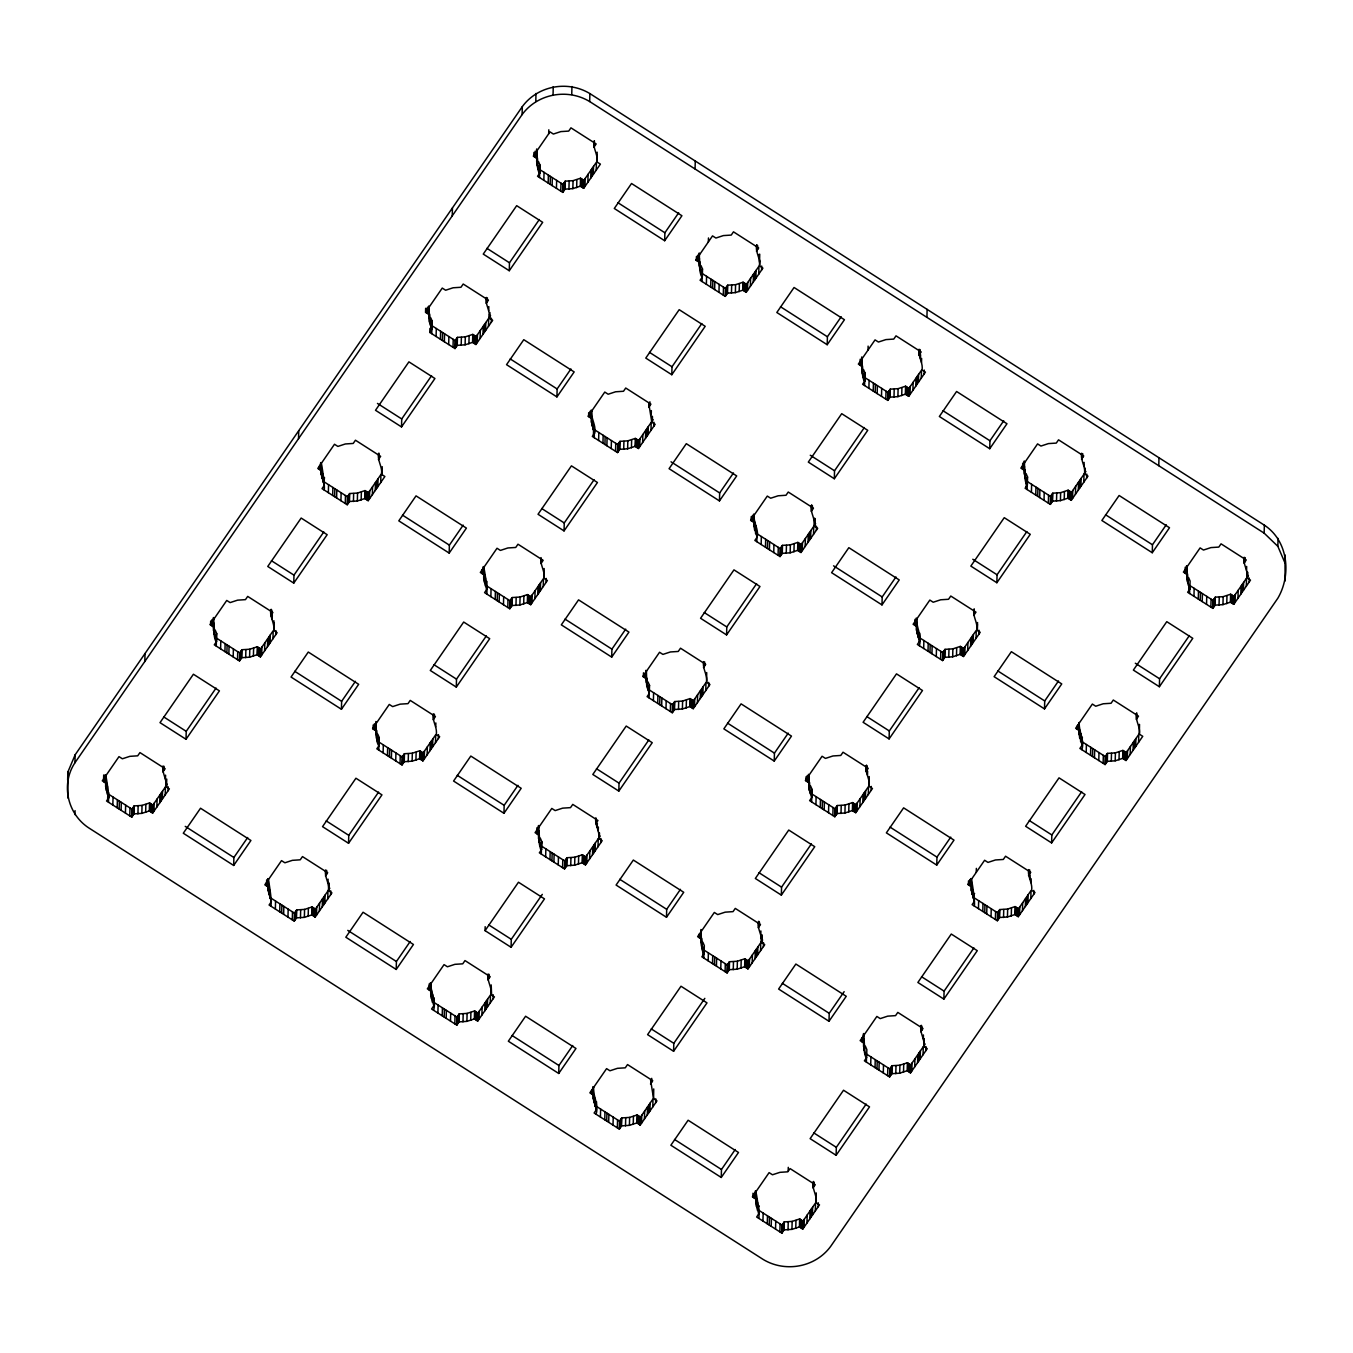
<?xml version="1.0" encoding="UTF-8"?>
<svg xmlns="http://www.w3.org/2000/svg" width="1353" height="1353" viewBox="0 0 1353 1353"><rect width="100%" height="100%" fill="white"/><g stroke="black" fill="none" stroke-linecap="round" stroke-linejoin="round"><path stroke-width="1.5" d="M67.65 780.004L67.853 772.039L75.142 754.805L522.309 106.633C537.648 85.628 567.786 80.165 589.891 93.594L1264.362 525.184C1288.225 540.845 1291.557 574.839 1277.858 598.195L830.691 1246.367C815.352 1267.372 785.214 1272.835 763.109 1259.406L88.638 827.816C67.379 813.829 60.733 784.08 74.939 762.771L522.106 114.599C537.445 93.594 567.583 88.131 589.671 101.56L1264.159 533.15L1277.858 546.341L1284.995 562.983L1285.147 580.961M67.802 797.982L67.853 772.039M74.939 762.771L75.142 754.805M74.939 814.624L75.041 810.633M103.606 778.939L103.707 774.965M103.978 781.916L104.147 775.946M105.145 782.66C104.215 758.576 109.119 796.443 108.781 797.763L106.549 800.993L131.731 817.111L133.981 813.88L134.184 805.914L142.048 805.407L149.523 802.955L152.889 805.103L152.686 813.068L149.32 810.921L141.845 813.373L133.981 813.88M108.781 797.763L105.686 786.803L105.872 775.032M106.227 790.575L106.43 782.609M107.259 794.245L107.462 786.279M107.665 799.386L107.868 791.42M108.511 802.261L108.595 792.3M112.84 805.035L113.06 797.069M117.17 807.792L117.39 799.843M119.149 809.06L119.352 801.094M121.11 810.312L121.313 802.363M125.44 813.085L125.643 805.12M129.77 815.859L129.973 807.893M131.731 817.111L131.951 809.162L134.184 805.914M132.087 816.62L132.29 808.654M132.848 815.504L133.068 807.538M133.626 814.388L133.829 806.422M137.938 813.863L138.141 805.898M144.805 661.482L145.025 653.533M141.845 813.373L142.048 805.407M145.65 812.375L145.87 804.409M149.32 810.921L149.523 802.955M149.845 811.259L150.048 803.293M150.995 812.003L151.215 804.037M152.162 812.73L152.365 804.781M153.988 811.191L154.191 803.225M156.863 807.031L157.066 799.065M159.722 802.853L159.942 794.904M161.041 800.976L161.244 793.01M162.343 799.082L162.546 791.116M152.686 813.068L169.379 788.867L166.013 786.702C167.231 779.362 161.7 773.189 163.053 765.967M163.256 771.43L163.358 767.455M164.017 770.314L164.119 766.339M165.455 779.125L165.573 775.151M165.201 794.921L165.421 786.956M166.013 786.702L166.165 780.732M166.537 787.04L166.74 779.074M168.076 790.761L168.178 786.769M186.021 739.279L219.423 690.876L193.411 674.234L160.009 722.654L186.021 739.279L186.224 731.33L216.057 688.085M210.578 624.985L210.679 621.01M211.744 625.729L211.897 619.759M212.895 626.473C214.434 600.225 211.812 639.986 216.531 641.576L214.298 644.823L239.481 660.941L241.73 657.693L241.933 649.728L249.798 649.22L257.273 646.768L260.639 648.933L260.436 656.898L257.07 654.734L249.595 657.186L241.73 657.693M213.436 630.616L213.639 618.845M213.977 634.388L213.656 622.651M215.009 638.058L214.18 626.422M216.176 642.083L216.395 634.117M216.26 646.074L216.48 638.109L239.701 652.975L239.481 660.941M216.531 641.576L216.734 633.61L215.212 630.092M220.59 648.848L220.81 640.882M224.919 651.622L225.139 643.656M226.898 652.873L227.101 644.907M228.86 654.142L229.063 646.176M233.19 656.898L233.392 648.933M237.519 659.672L237.722 651.706M233.68 865.463L250.914 840.484L200.532 808.231L183.298 833.228L233.68 865.463L233.883 857.498L247.684 837.507M239.836 660.433L240.039 652.467M240.597 659.317L240.817 651.351M241.375 658.201L241.578 650.235M245.688 657.676L245.891 649.728M249.595 657.186L249.798 649.22M253.4 656.188L253.62 648.222M257.07 654.734L257.273 646.768M257.594 655.072L257.797 647.106M258.744 655.816L258.964 647.85M259.911 656.56L260.114 648.594M261.738 655.004L261.941 647.038M264.613 650.844L264.816 642.878M267.488 646.683L267.691 638.717M268.79 644.789L268.993 636.823M260.436 656.898L277.128 632.68L273.763 630.532C274.98 623.192 269.45 617.002 270.82 609.78M270.093 642.895L270.296 634.929M271.006 615.243L271.158 609.273M271.767 614.144L271.885 610.152M272.173 619.285L272.291 615.294M272.968 638.734L273.171 630.769L260.639 648.933M266.507 885.911L266.676 879.94M273.746 626.71L273.898 620.739M273.763 630.532L273.966 622.566M267.674 886.655C266.744 862.588 271.649 900.438 271.31 901.758L269.078 905.005L294.261 921.122L296.493 917.875L296.713 909.909L304.577 909.402L312.053 906.95L315.418 909.115L315.215 917.08L311.833 914.916L304.374 917.368L296.493 917.875M271.31 901.758L268.215 890.798L268.401 879.027M268.757 894.57L268.959 886.604M275.826 634.574L275.927 630.599M269.788 898.24L269.991 890.274M271.04 906.256L271.141 902.282M275.369 909.03L275.572 901.064M279.699 911.804L279.902 903.838M281.661 913.055L281.881 905.089M283.64 914.324L283.842 906.358M293.77 583.109L327.172 534.689L301.161 518.047L267.759 566.467L293.77 583.109L293.973 575.143L323.807 531.915M298.523 438.676L298.725 430.711M287.969 917.097L288.172 909.131M292.299 919.854L292.502 911.888M294.261 921.122L294.464 913.157L296.713 909.909M294.616 920.615L294.819 912.649M295.377 919.499L295.597 911.533M296.155 918.383L296.358 910.417M300.467 917.875L300.67 909.909M304.374 917.368L304.577 909.402M319.494 469.542L319.596 465.567M308.18 916.37L308.383 908.421M320.644 470.286C319.443 444.968 325.988 490.31 324.01 489.887M349.48 501.506L357.344 500.999L364.82 498.547L368.185 500.711L368.388 492.746L365.022 490.581L357.547 493.033L349.683 493.541L349.48 501.506L347.231 504.754L322.048 488.636L324.28 485.389L321.185 474.429L321.388 462.658M321.726 478.201L321.929 470.235M322.758 481.871L322.961 473.905M311.833 914.916L312.053 906.95M312.357 915.254L312.577 907.288M324.043 481.922L324.483 477.423M313.524 915.998L313.727 908.032M314.691 916.742L314.894 908.776M316.517 915.186L316.72 907.22M328.339 492.661L328.559 484.695M319.393 911.026L319.596 903.06M332.669 495.435L332.889 487.469M322.251 906.865L322.471 898.899M323.553 904.971L323.773 897.005M334.648 496.686L334.851 488.721M324.872 903.077L325.075 895.111M315.215 917.08L331.908 892.862L328.542 890.714C329.76 883.374 324.23 877.184 325.583 869.962M325.785 875.442L325.887 871.45M326.547 874.326L326.648 870.334M336.609 497.955L336.812 489.989M327.984 883.137L328.086 879.146M327.73 898.916L327.95 890.95M328.542 890.714L328.745 882.748L329.067 891.052M330.606 894.756L330.707 890.781M340.939 500.728L341.142 492.763M345.269 503.485L345.472 495.519M341.43 709.276L358.663 684.297L308.281 652.045L291.047 677.041L341.43 709.276L341.632 701.311L355.433 681.32M347.231 504.754L347.45 496.788L349.683 493.541M347.586 504.246L347.789 496.28M348.364 503.13L348.567 495.164M349.125 502.014L349.328 494.048M353.437 501.506L353.64 493.541M357.344 500.999L357.547 493.033M348.55 843.291L381.952 794.871L355.94 778.229L322.538 826.649L348.55 843.291L348.753 835.325L378.569 792.097M361.15 500.001L361.369 492.052M364.82 498.547L365.022 490.581M365.344 498.885L365.547 490.919M366.494 499.629L366.714 491.663M367.661 500.373L367.864 492.407M369.487 498.817L369.69 490.851M372.363 494.657L372.565 486.691M375.238 490.496L375.441 482.531M376.54 488.602L376.743 480.636M377.842 486.708L378.045 478.742M368.185 500.711L384.878 476.493L381.512 474.345C382.73 467.005 377.199 460.815 378.569 453.593M378.755 459.073L378.908 453.086M373.107 728.979L373.208 725.005M374.257 729.724L374.426 723.754M380.717 482.547L380.92 474.582L368.388 492.746M381.512 474.345L382.256 466.717M375.424 730.468C376.946 704.236 374.341 743.981 379.06 745.571L376.827 748.818L402.01 764.935L404.243 761.688L404.462 753.722L412.327 753.215L419.802 750.763L423.168 752.928L422.965 760.893L419.582 758.729L412.124 761.181L404.243 761.688M382.036 474.683L382.206 468.696M375.965 734.611L376.151 722.84M376.506 738.383L376.168 726.662M377.538 742.053L376.709 730.417M378.705 746.078L378.925 738.112M378.789 750.069L378.992 742.104L402.23 756.97L402.01 764.935M379.06 745.571L379.263 737.605L377.741 734.087M383.119 752.843L383.322 744.877M387.448 755.617L387.651 747.651M389.41 756.868L389.63 748.919M391.389 758.137L391.592 750.171M401.52 426.922L434.922 378.502L408.91 361.86L375.508 410.28L401.52 426.922L401.723 418.956L431.556 375.728M395.719 760.91L395.922 752.944M400.048 763.667L400.251 755.718M396.209 969.458L413.443 944.479L363.061 912.243L345.827 937.223L396.209 969.458L396.412 961.509L410.196 941.502M402.365 764.428L402.568 756.462M403.126 763.312L403.346 755.346M403.904 762.196L404.107 754.23M408.217 761.688L408.42 753.722M412.124 761.181L412.327 753.215M457.229 345.319L465.094 344.812L472.569 342.36L475.935 344.525L476.138 336.559L472.772 334.394L465.314 336.846L457.432 337.371L457.229 345.319L454.997 348.567L429.797 332.449L432.03 329.202L429.476 322.014L428.918 314.437L425.552 312.289L425.654 308.298M426.077 312.611L426.178 308.636M427.244 313.355L427.396 307.385M415.929 760.2L416.149 752.234M428.394 314.099L428.613 306.133L428.935 318.243M428.918 314.437L429.138 306.471M429.476 322.014L429.155 310.294M429.797 332.449L429.899 328.458M430.508 325.684L429.679 314.048M419.582 758.729L419.802 750.763M430.914 330.825L431.117 322.86L432.233 321.236L430.711 317.718M420.123 759.067L420.326 751.101M431.759 333.701L431.895 321.743M432.03 329.202L432.233 321.236M421.273 759.811L421.476 751.845M422.44 760.555L422.643 752.589M424.267 758.999L424.47 751.033M436.089 336.474L436.309 328.508M427.142 754.839L427.345 746.873M440.418 339.248L440.638 331.282M430 750.678L430.22 742.712M431.303 748.784L431.522 740.818M442.397 340.499L442.6 332.55M422.965 760.893L439.657 736.675L436.292 734.527C437.509 727.187 431.979 720.997 433.332 713.792M432.622 746.89L432.825 738.924M433.535 719.255L433.636 715.263M434.296 718.139L434.398 714.164M444.359 341.768L444.562 333.802M435.734 726.95L435.852 722.959M429.036 989.906L429.189 983.935M435.48 742.729L435.7 734.764L423.168 752.928M430.203 990.65L430.406 982.684M459.022 1021.887L466.903 1021.363L474.362 1018.91L477.727 1021.075L477.947 1013.109L474.565 1010.962L467.106 1013.397L459.225 1013.921L459.022 1021.887L456.79 1025.117L431.59 1009L433.839 1005.753L430.744 994.81L430.93 983.022C430.389 992.476 436.545 1000.611 433.569 1010.251M431.269 998.565L431.489 990.599M438.355 738.569L438.457 734.594M448.689 344.541L448.892 336.576M452.24 215.871L452.443 207.905M432.3 1002.235L432.52 994.269M433.586 1002.285L434.042 997.804M453.018 347.298L453.221 339.349M449.179 553.089L466.413 528.11L416.031 495.874L398.797 520.854L449.179 553.089L449.382 545.141L463.183 525.133M454.997 348.567L455.2 340.601L457.432 337.371M437.898 1013.025L438.101 1005.059M455.335 348.059L455.538 340.093M456.113 346.943L456.316 338.977M456.874 345.827L457.077 337.861M442.228 1015.799L442.431 1007.833M461.187 345.319L461.39 337.354M444.19 1017.067L444.41 1009.101M446.169 1018.319L446.372 1010.353M456.299 687.104L489.701 638.684L463.69 622.042L430.288 670.462L456.299 687.104L456.502 679.138L486.336 635.91M465.094 344.812L465.314 336.846M450.498 1021.092L450.701 1013.126M468.916 343.831L469.119 335.865M454.828 1023.866L455.031 1015.9M472.569 342.36L472.772 334.394M473.093 342.698L473.296 334.732M474.243 343.442L474.463 335.476M456.79 1025.117L456.993 1017.152L459.225 1013.921M457.145 1024.61L457.348 1016.644M475.41 344.186L475.613 336.221M457.906 1023.494L458.109 1015.528M458.667 1022.378L458.887 1014.429M477.237 342.63L477.457 334.665M480.112 338.47L480.315 330.504M462.98 1021.87L463.2 1013.904M482.987 334.309L483.19 326.344M484.289 332.415L484.492 324.449M466.903 1021.363L467.106 1013.397M475.935 344.525L492.644 320.306L489.262 318.158C490.496 310.818 484.949 304.628 486.319 297.423M485.592 330.521L485.795 322.555M486.505 302.886L486.606 298.895M487.266 301.77L487.384 297.795M488.721 310.581L488.822 306.59M482.006 573.537L482.125 569.562M488.467 326.361L488.67 318.395M470.709 1020.382L470.912 1012.416M489.262 318.158L489.363 314.167M483.173 574.281C481.956 548.963 488.518 594.322 486.539 593.882M489.786 318.496L489.955 312.526M511.992 605.518L519.873 604.994L527.332 602.542L530.714 604.706L530.917 596.741L527.552 594.593L520.076 597.028L512.212 597.552L511.992 605.518L509.76 608.749L484.577 592.631L486.809 589.384L483.714 578.441L483.9 566.653M484.256 582.196L484.459 574.23M491.325 322.2L491.443 318.226M485.287 585.866L485.49 577.9M474.362 1018.91L474.565 1010.962M474.886 1019.249L475.106 1011.283M486.454 589.891L487.012 581.435M476.053 1019.993L476.256 1012.027M477.203 1020.737L477.423 1012.771M479.047 1019.181L479.25 1011.215M490.868 596.656L491.071 588.69M481.905 1015.021L482.125 1007.055M485.067 930.644L518.47 882.224L544.481 898.866L511.079 947.286L485.067 930.644L485.169 926.67M495.198 599.43L495.401 591.464M484.78 1010.86L484.983 1002.894M486.082 1008.966L486.302 1001M497.177 600.698L497.38 592.732M487.384 1007.072L487.604 999.123M477.727 1021.075L494.437 996.873L491.071 994.709C492.289 987.369 486.742 981.179 488.112 973.974M488.298 979.437L488.416 975.462M489.076 978.32L489.177 974.346M499.139 601.95L499.342 593.984M509.269 270.735L542.671 222.315L516.677 205.673L483.258 254.093L509.269 270.735L509.472 262.77L539.306 219.541M490.26 1002.911L490.462 994.962L477.947 1013.109M491.071 994.709L491.207 984.916M491.596 995.047L491.274 986.743M493.135 998.751L493.236 994.776M503.468 604.723L503.671 596.758M507.798 607.497L508.001 599.531M522.106 114.599L522.309 106.633M503.959 813.288L521.193 788.292L470.81 756.056L453.576 781.036L503.959 813.288L504.162 805.323L517.962 785.332M509.76 608.749L509.98 600.783L512.212 597.552M510.115 608.241L510.318 600.275M510.876 607.125L511.096 599.159M511.654 606.009L511.857 598.06M515.967 605.501L516.169 597.536M519.873 604.994L520.076 597.028M511.079 947.286L511.282 939.32L542.299 894.367M533.826 156.441L533.928 152.449M535.788 101.441L535.991 93.475M534.993 157.168L535.145 151.198M523.679 604.013L523.899 596.047M536.143 157.912C537.682 131.681 535.061 171.425 539.779 173.015L537.547 176.262L562.747 192.38L564.979 189.149L565.182 181.184L573.063 180.659L580.522 178.224L583.887 180.372L583.684 188.338L580.319 186.173L572.843 188.625L564.979 189.149M536.684 162.072L536.887 150.284M537.226 165.827L536.904 154.107M538.257 169.497L537.429 157.861M527.332 602.542L527.552 594.593M527.873 602.88L528.076 594.914M539.441 173.522L539.644 165.556M539.509 177.514L539.729 169.565L562.949 184.414L562.747 192.38M539.779 173.015L539.999 165.066L538.46 161.531M529.023 603.624L529.226 595.658M530.19 604.368L530.393 596.402M532.017 602.812L532.219 594.846M543.838 180.287L544.058 172.321M534.892 598.652L535.095 590.686M548.692 133.778L548.811 129.803M548.168 183.061L548.388 175.095M537.75 594.491L537.97 586.525M539.069 592.597L539.272 584.631M550.147 184.329L550.35 176.364M553.056 94.609L553.259 86.643M540.371 590.703L540.574 582.754M530.714 604.706L547.407 580.505L544.041 578.34C545.259 571 539.729 564.81 541.082 557.605M541.285 563.068L541.386 559.093M552.109 185.581L552.328 177.615M536.786 833.736L536.938 827.748M543.229 586.542L543.449 578.594L530.917 596.741M544.041 578.34L544.177 568.548M537.953 834.463C539.475 808.231 536.87 847.976 541.589 849.583L539.357 852.813L564.539 868.93L566.772 865.7L566.992 857.734L574.856 857.21L582.331 854.775L585.697 856.923L585.494 864.888L582.111 862.74L574.653 865.176L566.772 865.7M538.494 838.623L538.68 826.852M539.018 842.378L538.697 830.657M546.105 582.382L546.206 578.408M556.438 188.355L556.658 180.389M540.05 846.048L539.238 834.429M540.524 849.21L541.792 841.617L540.27 838.082M541.318 854.081L541.437 842.124M541.589 849.583L541.792 841.617M560.768 191.128L560.988 183.162M556.929 396.919L574.162 371.923L523.78 339.688L506.546 364.667L556.929 396.919L557.132 388.954L570.932 368.963M545.648 856.838L545.851 848.889M563.085 191.872L563.305 183.907M563.863 190.756L564.066 182.79M564.624 189.64L564.827 181.691M549.978 859.612L550.181 851.646M568.936 189.132L569.139 181.167M571.744 94.507L571.947 86.541M551.939 860.88L552.159 852.914M553.918 862.132L554.121 854.166M572.843 188.625L573.063 180.659M564.049 530.917L597.451 482.497L571.44 465.855L538.037 514.275L564.049 530.917L564.252 522.951L594.085 479.723M558.248 864.905L558.451 856.939M576.666 187.644L576.868 179.678M580.319 186.173L580.522 178.224M562.577 867.679L562.78 859.713M580.843 186.511L581.046 178.545M558.721 1073.47L575.972 1048.474L525.59 1016.238L508.339 1041.218L558.721 1073.47L558.941 1065.504L572.725 1045.514M581.993 187.255L582.213 179.289M564.539 868.93L564.742 860.965L566.992 857.734M564.894 868.423L565.097 860.457M583.16 187.999L583.363 180.034M565.655 867.307L565.858 859.358M566.433 866.208L566.636 858.242M584.986 186.443L585.206 178.478M589.671 101.56L589.891 93.594M587.862 182.283L588.065 174.317M570.729 865.683L570.949 857.717M590.737 178.122L590.94 170.157M592.039 176.228L592.242 168.262M574.653 865.176L574.856 857.21M583.684 188.338L600.394 164.136L597.011 161.971C598.246 154.631 592.699 148.441 594.068 141.236M593.341 174.334L593.544 166.385M594.255 146.699L594.407 140.729M588.606 416.623L588.707 412.631M589.756 417.367L589.925 411.38M596.216 170.174L596.419 162.225L583.887 180.372M578.458 864.195L578.661 856.229M597.011 161.971L597.147 152.179M590.923 418.094L591.126 410.145M594.559 433.214L591.464 422.254L591.65 410.483C590.551 418.483 596.538 425.214 594.559 433.214L592.326 436.444L617.509 452.562L619.742 449.331L619.962 441.366L627.826 440.841L635.301 438.406L638.667 440.554L638.464 448.519L635.081 446.372L627.623 448.807L619.742 449.331M592.005 426.009L592.208 418.06M593.037 429.679L593.24 421.713M582.111 862.74L582.331 854.775M593.443 434.82L593.595 428.85M582.636 863.062L582.855 855.113M594.288 437.712L594.305 429.73M583.803 863.806L584.006 855.84M584.953 864.55L585.173 856.584M586.796 862.994L586.999 855.028M598.618 440.469L598.838 432.52M589.654 858.834L589.874 850.868M602.948 443.243L603.167 435.277M592.529 854.673L592.732 846.707M593.832 852.779L594.052 844.83M604.926 444.511L605.129 436.545M585.494 864.888L602.186 840.687L598.821 838.522C600.039 831.182 594.508 824.992 595.861 817.787M595.134 850.902L595.354 842.936M596.064 823.25L596.166 819.275M606.888 445.763L607.091 437.797M597.231 827.275L597.333 823.3M598.263 830.945L598.364 826.971M591.565 1093.917L591.667 1089.926M598.009 846.741L598.229 838.775M598.821 838.522L598.973 832.552M592.715 1094.662L592.935 1086.696M599.345 838.86L599.497 832.89M621.551 1125.882L629.416 1125.358L636.891 1122.922L640.257 1125.07L640.476 1117.104L637.094 1114.957L629.635 1117.409L621.754 1117.916L621.551 1125.882L619.319 1129.112L594.119 1112.995L596.352 1109.764L593.274 1098.805L593.46 1087.034C592.918 1096.471 599.075 1104.623 596.098 1114.263M593.798 1102.577L594.001 1094.611M600.884 842.581L600.986 838.589M611.218 448.536L611.421 440.571M594.83 1106.247L595.049 1098.281M596.013 1110.272L596.572 1101.799M615.547 451.31L615.75 443.344M611.708 657.101L628.942 632.105L578.56 599.869L561.326 624.849L611.708 657.101L611.911 649.136L625.712 629.145M617.509 452.562L617.729 444.596L619.962 441.366M600.428 1117.037L600.631 1109.071M617.864 452.054L618.067 444.088M618.625 450.938L618.845 442.989M619.403 449.839L619.606 441.873M604.757 1119.794L604.96 1111.828M623.716 449.314L623.919 441.349M606.719 1121.062L606.922 1113.096M608.681 1122.313L608.901 1114.348M618.828 791.099L652.231 742.679L626.219 726.054L592.817 774.457L618.828 791.099L619.031 783.133L648.848 739.905M627.623 448.807L627.826 440.841M613.01 1125.087L613.23 1117.121M631.428 447.826L631.648 439.86M617.34 1127.861L617.56 1119.895M635.081 446.372L635.301 438.406M635.622 446.693L635.825 438.744M636.773 447.437L636.975 439.471M619.319 1129.112L619.522 1121.163L621.754 1117.916M619.657 1128.605L619.877 1120.656M637.939 448.181L638.142 440.215M620.435 1127.506L620.638 1119.54M621.196 1126.389L621.416 1118.424M639.766 446.625L639.969 438.66M642.641 442.465L642.844 434.499M625.509 1125.865L625.712 1117.899M645.499 438.304L645.719 430.339M646.819 436.41L647.022 428.461M629.416 1125.358L629.635 1117.409M638.464 448.519L655.156 424.318L651.791 422.153L648.78 403.414M648.121 434.533L648.324 426.567M649.034 406.881L649.136 402.906M649.795 405.765L649.897 401.79M643.385 676.804L643.487 672.813M651.233 414.576L651.351 410.602M644.535 677.549L644.637 673.557M650.979 430.372L651.199 422.407M633.238 1124.377L633.441 1116.411M651.791 422.153L651.943 416.183M645.702 678.293L645.855 672.306M652.315 422.491L652.467 416.521M674.521 709.513L682.402 708.989L689.861 706.554L693.243 708.701L693.446 700.736L690.081 698.588L682.605 701.04L674.741 701.547L674.521 709.513L672.289 712.743L647.106 696.626L649.339 693.396L646.768 686.208L645.905 670.327M646.768 686.208L646.43 670.665M653.854 426.212L653.956 422.221M647.816 689.878L646.988 678.242M636.891 1122.922L637.094 1114.957M637.415 1123.261L637.618 1115.295M648.983 693.903L649.186 685.937M649.068 697.894L649.541 685.43L648.019 681.912M638.582 1123.988L638.785 1116.039M639.732 1124.732L639.935 1116.766M641.559 1123.176L641.779 1115.227M664.678 240.733L681.912 215.736L631.53 183.501L614.296 208.48L664.678 240.733L664.881 232.767L678.682 212.776M653.398 700.668L653.6 692.702M644.434 1119.016L644.654 1111.067M657.727 703.425L657.93 695.459M647.309 1114.855L647.512 1106.906M648.611 1112.978L648.814 1105.012M659.689 704.693L659.909 696.727M649.914 1111.084L650.133 1103.118M640.257 1125.07L656.966 1100.868L653.584 1098.704L650.59 1079.965M650.827 1083.432L650.928 1079.457M651.605 1082.315L651.706 1078.341M661.668 705.945L661.871 697.979M671.798 374.73L705.201 326.31L679.189 309.685L645.787 358.088L671.798 374.73L672.001 366.764L701.835 323.536M652.789 1106.923L652.992 1098.957L640.476 1117.104M653.584 1098.704L653.736 1088.928M655.664 1102.763L655.765 1098.771M665.997 708.718L666.2 700.753M670.327 711.492L670.53 703.526M666.488 917.283L683.722 892.287L633.339 860.051L616.089 885.048L666.488 917.283L666.691 909.317L680.474 889.327M672.289 712.743L672.492 704.795L674.741 701.547M672.644 712.236L672.847 704.287M673.405 711.137L673.608 703.171M674.183 710.021L674.386 702.055M678.479 709.496L678.699 701.53M695.07 168.99L695.273 161.024M682.402 708.989L682.605 701.04M673.591 1051.281L706.993 1002.877L680.999 986.236L647.597 1034.639L673.591 1051.281L673.811 1043.315L704.828 998.362M696.355 260.436L696.457 256.444M697.522 261.18L697.674 255.21M686.208 708.008L686.411 700.042M698.672 261.924C700.211 235.676 697.59 275.437 702.308 277.027L700.076 280.257L725.259 296.375L727.508 293.144L727.711 285.179L735.575 284.671L743.051 282.219L746.416 284.367L746.213 292.333L742.848 290.185L735.372 292.62L727.508 293.144M699.213 266.067L699.416 254.296M699.755 269.839L699.433 258.102M700.786 273.509L699.958 261.873M689.861 706.554L690.081 698.588M690.385 706.892L690.605 698.926M701.953 277.534L702.173 269.568M702.038 281.525L702.258 273.56L725.479 288.426L725.259 296.375M702.308 277.027L702.511 269.061L700.989 265.543M691.552 707.619L691.755 699.67M692.702 708.363L692.922 700.397M694.546 706.807L694.749 698.858M706.367 284.299L706.587 276.333M708.346 241.933L708.465 237.959M697.404 702.647L697.624 694.698M710.697 287.056L710.917 279.107M700.279 698.486L700.499 690.537M701.581 696.609L701.801 688.643M712.676 288.324L712.879 280.359M702.9 694.715L703.103 686.749M693.243 708.701L709.936 684.5L706.57 682.335C707.788 674.995 702.258 668.805 703.611 661.6M703.814 667.063L703.915 663.088M704.575 665.947L704.676 661.972M714.638 289.576L714.841 281.61M699.315 937.73L699.416 933.739M705.759 690.554L705.978 682.588L693.446 700.736M706.57 682.335L706.706 672.559M700.482 938.475C702.004 912.226 699.383 951.988 704.101 953.577L701.869 956.808L727.068 972.942L729.301 969.695L729.504 961.729L737.385 961.222L744.843 958.77L748.226 960.934L748.006 968.883L744.64 966.735L737.182 969.188L729.301 969.695M701.023 942.618L701.209 930.847M701.547 946.39L701.226 934.652M708.634 686.394L708.735 682.402M718.967 292.349L719.17 284.384M702.579 950.06L701.767 938.424M702.985 955.201L703.205 947.235M703.848 958.076L703.915 948.115M704.101 953.577L704.321 945.612L702.799 942.094M723.297 295.123L723.5 287.157M719.458 500.914L736.692 475.918L686.309 443.683L669.075 468.679L719.458 500.914L719.661 492.949L733.461 472.958M708.177 960.85L708.38 952.884M725.614 295.867L725.817 287.918M726.375 294.768L726.595 286.802M727.153 293.652L727.356 285.686M712.507 963.624L712.71 955.658M731.466 293.127L731.669 285.162M714.469 964.875L714.672 956.909M716.43 966.127L716.65 958.178M735.372 292.62L735.575 284.671M726.578 634.912L759.98 586.509L733.969 569.867L700.566 618.27L726.578 634.912L726.781 626.946L756.598 583.718M720.76 968.9L720.98 960.934M739.178 291.639L739.398 283.673M725.09 971.674L725.309 963.708M742.848 290.185L743.051 282.219M743.372 290.523L743.575 282.557M721.25 1177.465L738.501 1152.468L688.119 1120.233L670.868 1145.23L721.25 1177.465L721.47 1169.499L735.254 1149.509M744.522 291.267L744.742 283.301M727.068 972.942L727.271 964.977L729.504 961.729M727.407 972.435L727.626 964.469M745.689 291.994L745.892 284.029M728.185 971.319L728.388 963.353M728.946 970.202L729.166 962.237M747.516 290.438L747.719 282.489M750.391 286.278L750.594 278.329M733.258 969.678L733.478 961.729M753.266 282.117L753.469 274.169M754.568 280.24L754.771 272.274M737.182 969.188L737.385 961.222M746.213 292.333L762.906 268.131L759.54 265.966C760.758 258.626 755.228 252.436 756.581 245.231M755.87 278.346L756.073 270.38M756.784 250.694L756.936 244.724M757.545 249.578L757.646 245.603M751.135 520.617L751.236 516.643M758.745 274.185L758.948 266.22L746.416 284.367M758.999 258.389L759.101 254.415M752.285 521.362L752.454 515.392M740.987 968.19L741.19 960.224M759.523 262.161L759.726 254.195M759.54 265.966L759.693 259.996M753.452 522.106L753.655 514.14M757.088 537.209L753.993 526.249L754.179 514.478C753.08 522.478 759.067 529.226 757.088 537.209L754.856 540.439L780.038 556.573L782.271 553.326L782.491 545.36L790.355 544.853L797.83 542.401L801.196 544.566L800.993 552.514L797.61 550.367L790.152 552.819L782.271 553.326M754.517 530.021L754.737 522.055M761.604 270.025L761.705 266.034M755.566 533.691L755.769 525.725M744.64 966.735L744.843 958.77M745.165 967.074L745.368 959.108M756.817 541.707L756.97 535.737M746.332 967.818L746.535 959.852M747.482 968.545L747.702 960.596M749.325 967.006L749.528 959.04M761.147 544.481L761.35 536.515M752.183 962.846L752.403 954.88M765.477 547.255L765.68 539.289M755.059 958.685L755.262 950.719M756.361 956.791L756.564 948.825M767.439 548.506L767.658 540.54M748.006 968.883L764.716 944.682L761.35 942.517C762.568 935.177 757.02 929.004 758.39 921.782M757.663 954.897L757.883 946.931M758.576 927.245L758.745 921.275M759.354 926.145L759.456 922.154M769.417 549.758L769.62 541.809M752.928 1197.168L753.029 1193.194M760.792 934.94L760.893 930.965M754.095 1197.912L754.196 1193.938M760.538 950.736L760.741 942.77M761.316 938.711L761.435 934.737M761.35 942.517L761.502 936.547M755.245 1198.657C754.044 1173.339 760.606 1218.681 758.61 1218.258M761.874 942.855L762.077 934.906M784.08 1229.877L791.945 1229.37L799.42 1226.917L802.786 1229.082L802.989 1221.116L799.623 1218.952L792.165 1221.404L784.283 1221.911L784.08 1229.877L781.848 1233.124L756.648 1217.007L758.881 1213.759L755.803 1202.8L755.989 1191.029M756.327 1206.572L756.53 1198.606M763.413 946.576L763.515 942.584M773.747 552.531L773.95 544.566M757.359 1210.242L757.562 1202.276M758.543 1214.267L758.745 1206.301M778.076 555.305L778.279 547.339M774.237 761.096L791.471 736.1L741.089 703.864L723.855 728.861L774.237 761.096L774.44 753.131L788.224 733.14M780.038 556.573L780.241 548.608L782.491 545.36M762.94 1221.032L763.16 1213.066M780.393 556.066L780.596 548.1M781.155 554.95L781.374 546.984M781.933 553.834L782.135 545.868M767.269 1223.805L767.489 1215.84M786.245 553.309L786.448 545.36M769.248 1225.057L769.451 1217.091M771.21 1226.325L771.43 1218.36M781.341 895.111L814.743 846.69L788.748 830.049L755.346 878.469L781.341 895.111L781.56 887.145L811.377 843.917M790.152 552.819L790.355 544.853M775.54 1229.082L775.759 1221.133M793.957 551.821L794.16 543.855M779.869 1231.856L780.089 1223.89M797.61 550.367L797.83 542.401M798.135 550.705L798.355 542.739M799.302 551.449L799.505 543.483M781.848 1233.124L782.051 1225.158L784.283 1221.911M782.186 1232.617L782.406 1224.651M800.469 552.193L800.672 544.227M782.964 1231.501L783.167 1223.535M783.725 1230.384L783.928 1222.419M802.295 550.637L802.498 542.671M788.173 1171.309L788.275 1167.335M805.17 546.477L805.373 538.511M788.038 1229.877L788.241 1221.911M808.029 542.316L808.248 534.35M809.331 540.422L809.551 532.456M791.945 1229.37L792.165 1221.404M810.65 538.528L810.853 530.562M800.993 552.514L817.686 528.313L814.32 526.148C815.538 518.808 810.007 512.635 811.36 505.413M811.563 510.876L811.715 504.906M812.324 509.777L812.426 505.785M805.914 780.799L806.016 776.825M807.064 781.544L807.217 775.573M813.508 534.367L813.728 526.402M795.767 1228.372L795.97 1220.406M814.32 526.148L814.523 518.199M808.231 782.288L808.384 776.318M814.844 526.486L815.047 518.537M837.05 813.508L844.932 813.001L852.39 810.548L855.756 812.713L855.975 804.747L852.593 802.583L845.135 805.035L837.253 805.542L837.05 813.508L834.818 816.755L809.618 800.638L811.868 797.391L809.297 790.203L808.434 774.322M809.297 790.203L808.959 774.66M816.383 530.207L816.485 526.216M810.329 793.873L809.517 782.237M799.42 1226.917L799.623 1218.952M799.944 1227.256L800.147 1219.29M811.512 797.898L811.715 789.932M811.597 801.889L812.071 789.425L810.548 785.907M801.094 1228L801.314 1220.034M802.261 1228.744L802.464 1220.778M804.088 1227.188L804.308 1219.222M827.207 344.727L844.441 319.731L794.059 287.496L776.825 312.492L827.207 344.727L827.41 336.762L841.211 316.771M815.927 804.663L816.13 796.697M806.963 1223.027L807.166 1215.062M820.256 807.437L820.459 799.471M809.838 1218.867L810.041 1210.901M811.14 1216.973L811.343 1209.007M822.218 808.688L822.421 800.722M812.443 1215.079L812.646 1207.113M802.786 1229.082L819.495 1204.863L816.113 1202.716C817.347 1195.375 811.8 1189.186 813.17 1181.964M813.356 1187.444L813.508 1181.457M814.134 1186.327L814.235 1182.336M824.197 809.957L824.4 801.991M834.327 478.742L867.73 430.322L841.718 413.68L808.316 462.1L834.327 478.742L834.53 470.776L864.347 427.548M815.318 1210.918L815.521 1202.952L802.989 1221.116M816.113 1202.716L816.248 1192.923M818.176 1206.758L818.294 1202.783M828.526 812.713L828.729 804.764M832.856 815.487L833.059 807.521M829 1021.278L846.251 996.298L795.868 964.046L778.618 989.043L829 1021.278L829.22 1013.312L844.154 991.664M834.818 816.755L835.021 808.79L837.253 805.542M835.173 816.248L835.376 808.282M835.934 815.132L836.137 807.166M836.695 814.016L836.915 806.05M841.008 813.508L841.228 805.542M844.932 813.001L845.135 805.035M836.12 1155.293L869.522 1106.872L843.528 1090.23L810.126 1138.651L836.12 1155.293L836.323 1147.327L866.157 1104.099M860.034 365.175L860.204 359.205M848.737 812.003L848.94 804.037M861.201 365.919C862.724 339.671 860.119 379.432 864.838 381.022L862.605 384.269L887.788 400.387L890.02 397.139L890.24 389.174L898.104 388.666L905.58 386.214L908.945 388.379L908.742 396.344L905.36 394.18L897.902 396.632L890.02 397.139M861.743 370.062L861.929 358.291M862.284 373.834L861.946 362.097M863.315 377.504L862.487 365.868M852.39 810.548L852.593 802.583M852.914 810.887L853.134 802.921M864.482 381.529L864.702 373.563M864.567 385.52L864.77 377.555L888.008 392.421L887.788 400.387M864.838 381.022L865.041 373.056L863.518 369.538M854.081 811.631L854.284 803.665M855.231 812.375L855.451 804.409M868.017 350.106L868.119 346.114M857.075 810.819L857.278 802.853M868.897 388.294L869.1 380.328M859.933 806.659L860.153 798.693M873.226 391.068L873.429 383.102M862.808 802.498L863.011 794.532M864.11 800.604L864.313 792.638M875.188 392.319L875.408 384.353M865.413 798.71L865.632 790.744M855.756 812.713L872.465 788.495L869.1 786.347C870.317 779.007 864.77 772.817 866.14 765.595M866.326 771.075L866.495 765.088M867.104 769.958L867.205 765.967M877.167 393.588L877.37 385.622M867.51 775.1L867.611 771.109M861.844 1041.725L861.946 1037.751M868.288 794.549L868.491 786.583L855.975 804.747M869.1 786.347L869.235 776.554M862.994 1042.47C864.533 1016.238 861.912 1055.983 866.63 1057.572L864.398 1060.82L889.597 1076.937L891.83 1073.69L892.033 1065.724L899.914 1065.217L907.373 1062.765L910.738 1064.929L910.535 1072.895L907.17 1070.73L899.694 1073.183L891.83 1073.69M863.552 1046.613L863.738 1034.842M864.077 1050.385L863.755 1038.664M871.163 790.389L871.264 786.414M881.496 396.344L881.699 388.396M865.108 1054.055L864.279 1042.419M866.36 1062.071L866.478 1058.097M866.63 1057.572L866.85 1049.607L865.311 1046.089M885.826 399.118L886.029 391.152M881.987 604.909L899.221 579.93L848.838 547.677L831.605 572.674L881.987 604.909L882.19 596.944L895.974 576.953M870.706 1064.845L870.909 1056.879M888.143 399.879L888.346 391.913M888.904 398.763L889.124 390.797M889.682 397.647L889.885 389.681M875.036 1067.618L875.239 1059.653M893.995 397.139L894.198 389.174M876.998 1068.87L877.201 1060.904M878.96 1070.138L879.179 1062.173M897.902 396.632L898.104 388.666M889.09 738.924L922.492 690.504L896.498 673.862L863.096 722.282L889.09 738.924L889.31 730.958L919.127 687.73M883.289 1072.912L883.509 1064.946M901.707 395.634L901.927 387.685M887.619 1075.669L887.839 1067.72M905.36 394.18L905.58 386.214M905.901 394.518L906.104 386.552M907.051 395.262L907.254 387.296M889.597 1076.937L889.8 1068.971L892.033 1065.724M889.936 1076.43L890.156 1068.464M908.218 396.006L908.421 388.04M890.714 1075.314L890.917 1067.348M891.475 1074.197L891.678 1066.232M910.045 394.45L910.248 386.484M912.92 390.29L913.123 382.324M895.787 1073.69L895.99 1065.724M915.778 386.129L915.998 378.163M917.08 384.235L917.3 376.269M899.694 1073.183L899.914 1065.217M908.742 396.344L925.435 372.126L922.07 369.978C923.287 362.638 917.757 356.448 919.11 349.226M918.399 382.341L918.602 374.375M919.313 354.706L919.414 350.715M920.074 353.59L920.175 349.598M920.48 358.731L920.581 354.74M921.258 378.18L921.478 370.215L908.945 388.379M921.511 362.401L921.63 358.41M914.814 625.357L914.966 619.386M903.516 1072.202L903.719 1064.236M915.981 626.101L916.184 618.135M944.8 657.321L952.681 656.814L960.14 654.362L963.505 656.526L963.725 648.561L960.342 646.396L952.884 648.848L945.003 649.355L944.8 657.321L942.567 660.568L917.368 644.451L919.617 641.204L916.522 630.244L916.708 618.473C916.167 627.91 922.323 636.062 919.347 645.702M917.046 634.016L917.266 626.05M924.133 374.02L924.234 370.046M918.078 637.686L918.298 629.72M907.17 1070.73L907.373 1062.765M926.923 317.346L927.126 309.397M907.694 1071.069L907.897 1063.103M919.262 641.711L919.82 633.238M908.844 1071.813L909.064 1063.847M910.011 1072.557L910.214 1064.591M911.837 1071.001L912.057 1063.035M923.676 648.476L923.879 640.51M914.713 1066.84L914.916 1058.875M928.006 651.25L928.209 643.284M917.588 1062.68L917.791 1054.714M918.89 1060.786L919.093 1052.82M929.968 652.501L930.188 644.535M910.535 1072.895L927.245 1048.676L923.862 1046.529C925.097 1039.189 919.55 1032.999 920.919 1025.777M920.192 1058.892L920.395 1050.926M921.105 1031.257L921.258 1025.286M921.883 1030.14L921.985 1026.149M931.946 653.77L932.149 645.804M923.321 1038.952L923.422 1034.96M923.067 1054.731L923.27 1046.765M923.845 1042.706L923.947 1038.732L924.387 1046.867M923.862 1046.529L924.082 1038.563M925.942 1050.571L926.044 1046.596M936.276 656.543L936.479 648.577M940.606 659.3L940.809 651.351M936.75 865.091L954 840.112L903.618 807.859L886.367 832.856L936.75 865.091L936.969 857.125L950.753 837.135M942.567 660.568L942.77 652.603L945.003 649.355M942.923 660.061L943.126 652.095M943.684 658.945L943.887 650.979M944.445 657.829L944.665 649.863M948.757 657.321L948.977 649.355M943.87 999.106L977.272 950.685L951.277 934.044L917.875 982.464L943.87 999.106L944.09 991.14L973.906 947.912M952.681 656.814L952.884 648.848M956.486 655.833L956.689 647.867M960.14 654.362L960.342 646.396M960.664 654.7L960.884 646.734M961.831 655.444L962.034 647.478M962.981 656.188L963.201 648.222M964.824 654.632L965.027 646.666M967.683 650.472L967.902 642.506M970.558 646.311L970.761 638.345M971.86 644.417L972.08 636.451M973.162 642.523L973.382 634.557M963.505 656.526L980.215 632.308L976.849 630.16C978.067 622.82 972.519 616.63 973.889 609.408M974.075 614.888L974.245 608.918M968.427 884.811L968.528 880.82M969.594 885.538L969.746 879.568M976.037 638.362L976.24 630.397L963.725 648.561M976.849 630.16L977.576 622.532M970.744 886.283C969.543 860.965 976.105 906.324 974.126 905.884M977.373 630.498L977.526 624.528M999.579 917.503L1007.444 916.996L1014.919 914.543L1018.285 916.708L1018.505 908.742L1015.122 906.578L1007.664 909.03L999.782 909.554L999.579 917.503L997.347 920.75L972.147 904.633L974.38 901.386L971.302 890.443L971.488 878.655M971.826 894.198L972.029 886.232M978.912 634.202L979.014 630.227M972.858 897.868L973.078 889.902M974.042 901.893L974.245 893.927M976.257 872.364L976.359 868.372M989.736 448.722L1006.97 423.743L956.588 391.491L939.354 416.487L989.736 448.722L989.939 440.757L1003.74 420.766M978.456 908.658L978.659 900.692M982.785 911.432L982.988 903.466M984.747 912.683L984.95 904.734M986.709 913.951L986.929 905.986M996.857 582.737L1030.259 534.317L1004.247 517.675L970.845 566.095L996.857 582.737L997.06 574.771L1026.876 531.543M991.039 916.725L991.259 908.759M995.368 919.499L995.588 911.533M997.347 920.75L997.55 912.785L999.782 909.554M997.685 920.243L997.905 912.277M998.463 919.127L998.666 911.161M999.224 918.01L999.444 910.045M1003.537 917.503L1003.74 909.537M1007.444 916.996L1007.664 909.03M1022.564 469.17L1022.716 463.2M1011.266 916.015L1011.469 908.049M1023.731 469.914C1025.253 443.683 1022.648 483.427 1027.367 485.017L1025.117 488.264L1050.317 504.381L1052.549 501.134L1052.769 493.185L1060.634 492.661L1068.109 490.209L1071.475 492.374L1071.272 500.339L1067.889 498.175L1060.431 500.627L1052.549 501.134M1024.272 474.074L1024.458 462.286M1024.796 477.829L1024.475 466.108M1025.828 481.499L1025.016 469.863M1014.919 914.543L1015.122 906.578M1026.25 486.64L1026.453 478.674L1027.57 477.051L1026.048 473.533M1015.443 914.882L1015.646 906.916M1027.012 485.524L1027.215 477.558M1027.096 489.515L1027.299 481.55L1050.52 496.416L1050.317 504.381M1027.367 485.017L1027.57 477.051M1016.61 915.626L1016.813 907.66M1017.76 916.37L1017.963 908.404M1019.587 914.814L1019.807 906.848M1031.426 492.289L1031.629 484.323M1022.462 910.654L1022.665 902.688M1035.755 495.063L1035.958 487.097M1025.337 906.493L1025.54 898.527M1026.639 904.599L1026.842 896.633M1037.717 496.314L1037.937 488.365M1018.285 916.708L1034.994 892.49L1031.612 890.342C1032.846 883.002 1027.299 876.812 1028.669 869.607M1027.942 902.705L1028.145 894.739M1028.855 875.07L1028.957 871.078M1029.633 873.953L1029.734 869.979M1039.696 497.583L1039.899 489.617M1030.039 879.095L1030.14 875.12M1030.817 898.544L1031.02 890.578L1018.505 908.742M1031.071 882.765L1031.172 878.774M1033.692 894.384L1033.793 890.409M1044.026 500.356L1044.228 492.391M1048.355 503.13L1048.558 495.164M1044.499 708.904L1061.75 683.925L1011.367 651.689L994.117 676.669L1044.499 708.904L1044.719 700.955L1058.503 680.965M1050.672 503.874L1050.875 495.908M1051.433 502.758L1051.636 494.792M1052.211 501.642L1052.414 493.693M1056.507 501.134L1056.727 493.168M1060.431 500.627L1060.634 492.661M1051.619 842.919L1085.021 794.499L1059.027 777.857L1025.625 826.277L1051.619 842.919L1051.839 834.953L1081.656 791.725M1064.236 499.646L1064.439 491.68M1067.889 498.175L1068.109 490.209M1068.413 498.513L1068.633 490.547M1069.58 499.257L1069.783 491.291M1070.73 500.001L1070.95 492.035M1072.574 498.445L1072.777 490.479M1075.432 494.285L1075.652 486.319M1078.307 490.124L1078.51 482.158M1079.609 488.23L1079.829 480.264M1071.272 500.339L1087.964 476.121L1084.599 473.973C1085.816 466.633 1080.286 460.443 1081.639 453.238M1080.912 486.336L1081.132 478.37M1081.842 458.701L1081.943 454.709M1082.603 457.585L1082.704 453.61M1084.041 466.396L1084.142 462.405M1077.343 729.368L1077.445 725.377M1083.787 482.175L1083.99 474.21M1084.599 473.973L1084.751 468.003M1078.493 730.096L1078.662 724.126M1085.123 474.311L1085.275 468.341M1107.329 761.333L1115.193 760.809L1122.669 758.356L1126.034 760.521L1126.254 752.556L1122.872 750.408L1115.413 752.843L1107.532 753.367L1107.329 761.333L1105.097 764.563L1079.897 748.446L1082.129 745.199L1079.051 734.256L1079.237 722.468C1078.696 731.922 1084.852 740.057 1081.876 749.697M1079.576 738.011L1079.779 730.045M1086.662 478.015L1086.763 474.04M1080.607 741.681L1080.827 733.715M1081.791 745.706L1082.349 737.25M1086.205 752.471L1086.408 744.505M1090.535 755.245L1090.738 747.279M1092.497 756.513L1092.7 748.547M1094.459 757.765L1094.678 749.799M1098.788 760.538L1099.008 752.572M1103.118 763.312L1103.338 755.346M1105.097 764.563L1105.3 756.598L1107.532 753.367M1105.435 764.056L1105.655 756.09M1106.213 762.94L1106.416 754.991M1106.974 761.84L1107.194 753.875M1111.287 761.316L1111.49 753.35M1115.193 760.809L1115.413 752.843M1119.016 759.828L1119.219 751.862M1122.669 758.356L1122.872 750.408M1123.193 758.695L1123.396 750.746M1124.36 759.439L1124.563 751.473M1125.51 760.183L1125.713 752.217M1127.337 758.627L1127.556 750.661M1130.212 754.467L1130.415 746.501M1133.087 750.306L1133.29 742.34M1134.389 748.412L1134.592 740.446M1135.691 746.535L1135.911 738.569M1126.034 760.521L1142.744 736.32L1139.361 734.155C1140.596 726.815 1135.049 720.625 1136.419 713.42M1136.605 718.883L1136.774 712.913M1138.566 742.357L1138.769 734.408L1126.254 752.556M1139.361 734.155L1139.514 724.379M1152.266 552.734L1169.499 527.738L1119.117 495.502L1101.866 520.482L1152.266 552.734L1152.468 544.769L1166.252 524.778M1158.777 465.72L1158.98 457.754M1159.369 686.732L1192.771 638.312L1166.776 621.67L1133.374 670.09L1159.369 686.732L1159.589 678.766L1189.405 635.538M1185.093 573.182L1185.245 567.211M1186.26 573.926L1186.463 565.96M1186.801 578.069L1186.987 566.298L1186.801 578.069L1189.879 589.029L1187.646 592.259L1212.846 608.376L1215.079 605.146L1215.282 597.18L1223.163 596.656L1230.621 594.221L1234.004 596.369L1233.784 604.334L1230.418 602.186L1222.96 604.622L1215.079 605.146M1187.325 581.841L1187.004 570.103M1188.357 585.494L1187.545 573.875M1188.763 590.635L1188.932 584.665M1189.625 593.527L1189.642 585.545M1189.879 589.029L1190.099 581.063L1188.577 577.545M1193.955 596.284L1194.158 588.335M1198.284 599.058L1198.487 591.092M1200.246 600.326L1200.449 592.36M1202.208 601.578L1202.428 593.612M1206.538 604.351L1206.758 596.385M1210.867 607.125L1211.087 599.159M1212.846 608.376L1213.049 600.411L1215.282 597.18M1213.184 607.869L1213.404 599.92M1213.962 606.77L1214.165 598.804M1214.723 605.654L1214.943 597.688M1219.036 605.129L1219.256 597.163M1222.96 604.622L1223.163 596.656M1226.765 603.641L1226.968 595.675M1230.418 602.186L1230.621 594.221M1230.942 602.525L1231.145 594.559M1232.109 603.252L1232.312 595.303M1233.26 603.996L1233.479 596.03M1235.086 602.44L1235.306 594.474M1237.961 598.28L1238.181 590.314M1240.836 594.119L1241.039 586.153M1242.139 592.225L1242.342 584.276M1233.784 604.334L1250.493 580.133L1247.128 577.968C1248.345 570.628 1242.798 564.438 1244.168 557.233M1243.441 590.348L1243.661 582.382M1244.354 562.696L1244.472 558.721M1245.132 561.58L1245.234 557.605M1246.57 570.391L1246.671 566.417M1246.316 586.187L1246.519 578.221M1247.128 577.968L1247.28 571.998M1247.652 578.306L1247.804 572.336M1249.191 582.027L1249.293 578.035M1264.159 533.15L1264.362 525.184M1277.858 546.341L1278.061 538.376M1284.995 562.983L1285.198 555.018M425.552 312.289L442.262 288.071L445.627 290.235L453.086 287.783L460.967 287.276L463.2 284.029L488.399 300.146L486.15 303.393M215.617 635.234L216.734 633.61M538.866 166.673L539.999 165.066M239.701 652.975L241.933 649.728M562.949 184.414L565.182 181.184M162.901 771.937L165.134 768.707L139.951 752.589L137.718 755.82L129.837 756.344L122.379 758.779L118.996 756.631L102.304 780.833L105.669 782.998L105.686 786.803M270.651 615.75L272.883 612.52L247.7 596.402L245.468 599.633L237.587 600.157L230.128 602.592L226.746 600.444L210.053 624.646L213.419 626.811M378.4 459.58L380.633 456.333L355.45 440.215L353.218 443.446L345.336 443.97L337.878 446.422L334.495 444.258L317.803 468.459L321.168 470.624L321.185 474.429M593.899 147.206L596.149 143.959L570.949 127.842L568.717 131.089L560.835 131.596L553.377 134.048L550.011 131.884L533.302 156.102L536.667 158.25M152.889 805.103L167.332 784.182M476.138 336.559L490.581 315.621M378.147 739.228L379.263 737.605M701.395 270.685L702.511 269.061M402.23 756.97L404.462 753.722M725.479 288.426L727.711 285.179M325.43 875.949L327.663 872.702L302.48 856.584L300.231 859.815L292.366 860.339L284.891 862.791L281.525 860.626L264.833 884.828L268.198 886.993L268.215 890.798M433.18 719.762L435.412 716.515L410.23 700.397L407.997 703.645L400.116 704.152L392.658 706.604L389.275 704.439L372.582 728.658L375.948 730.806M540.929 563.575L543.162 560.328L517.979 544.21L515.747 547.458L507.865 547.965L500.407 550.417L497.025 548.253L480.332 572.471L483.697 574.619L483.714 578.441M648.679 407.388L650.911 404.141L625.729 388.023L623.496 391.271L615.615 391.778L608.157 394.23L604.774 392.066L588.081 416.284L591.447 418.432L591.464 422.254M756.428 251.201L758.661 247.971L733.478 231.837L731.246 235.084L723.365 235.591L715.906 238.043L712.524 235.896L695.831 260.097L699.197 262.262M315.418 909.115L329.861 888.177M638.667 440.554L653.11 419.633M648.425 687.053L649.541 685.43M863.924 374.68L865.041 373.056M888.008 392.421L890.24 389.174M487.959 979.944L490.192 976.697L464.992 960.579L462.76 963.826L454.896 964.334L447.42 966.786L444.055 964.621L427.345 988.84L430.728 990.988L430.744 994.81M595.709 823.757L597.941 820.51L572.759 804.392L570.509 807.64L562.645 808.147L555.17 810.599L551.804 808.434L535.095 832.653L538.477 834.801M703.459 667.57L705.691 664.34L680.508 648.205L678.259 651.453L670.395 651.96L662.919 654.412L659.554 652.264L642.861 676.466L646.227 678.631L646.244 682.436M811.208 511.383L813.441 508.153L788.258 492.035L786.008 495.266L778.144 495.79L770.669 498.225L767.303 496.077L750.611 520.279L753.976 522.444L753.993 526.249M918.958 355.196L921.19 351.966L896.007 335.848L893.775 339.079L885.894 339.603L878.435 342.038L875.053 339.891L858.36 364.092L861.726 366.257M585.697 856.923L600.14 836.002M801.196 544.566L815.639 523.628M810.954 791.048L812.071 789.425M1050.52 496.416L1052.769 493.185M650.489 1083.939L652.721 1080.709L627.521 1064.574L625.289 1067.821L617.425 1068.329L609.949 1070.781L606.584 1068.633L589.874 1092.835L593.257 1095L593.274 1098.805M758.238 927.752L760.471 924.522L735.271 908.404L733.038 911.634L725.174 912.159L717.699 914.594L714.333 912.446L697.624 936.648L701.006 938.813M865.988 771.565L868.22 768.335L843.02 752.217L840.788 755.448L832.924 755.972L825.448 758.407L822.083 756.259L805.373 780.461L808.756 782.626L808.773 786.431M973.737 615.395L975.97 612.148L950.77 596.03L948.538 599.278L940.673 599.785L933.198 602.237L929.832 600.072L913.123 624.274L916.505 626.439L916.522 630.244M1081.487 459.208L1083.719 455.961L1058.536 439.843L1056.287 443.091L1048.423 443.598L1040.947 446.05L1037.582 443.885L1020.872 468.104L1024.255 470.252M748.226 960.934L762.652 939.997M1071.475 492.374L1085.918 471.436M757.968 1207.417L759.101 1205.794M973.484 895.043L974.6 893.42M813.001 1187.934L815.25 1184.704L790.051 1168.586L787.818 1171.816L779.937 1172.341L772.478 1174.776L769.113 1172.628L752.403 1196.83L755.769 1198.995L755.803 1202.8M920.767 1031.764L923 1028.517L897.8 1012.399L895.568 1015.629L887.686 1016.154L880.228 1018.606L876.862 1016.441L860.153 1040.643L863.518 1042.808M1028.517 875.577L1030.749 872.33L1005.55 856.212L1003.317 859.459L995.453 859.967L987.978 862.419L984.612 860.254L967.902 884.473L971.285 886.621L971.302 890.443M1136.266 719.39L1138.499 716.143L1113.299 700.025L1111.067 703.272L1103.202 703.78L1095.727 706.232L1092.361 704.067L1075.652 728.286L1079.034 730.434L1079.051 734.256M1244.016 563.203L1246.248 559.973L1221.049 543.838L1218.816 547.086L1210.952 547.593L1203.477 550.045L1200.111 547.897L1183.401 572.099L1186.784 574.247M910.738 1064.929L925.181 1043.992M1234.004 596.369L1248.43 575.448M617.983 202.747L664.881 232.767M780.512 306.742L827.41 336.762M943.024 410.754L989.939 440.757M1105.553 514.749L1152.468 544.769M1189.828 585.561L1213.049 600.411M486.945 248.343L509.472 262.77M649.474 352.355L672.001 366.764M810.261 455.234L834.53 470.776M972.79 559.246L997.06 574.771M1135.319 663.241L1159.589 678.766M510.233 358.934L557.132 388.954M671.02 461.813L719.661 492.949M833.549 565.825L882.19 596.944M997.804 670.936L1044.719 700.955M431.979 325.735L455.2 340.601M594.508 429.747L617.729 444.596M757.02 533.742L780.241 548.608M919.55 637.737L942.77 652.603M1082.079 741.748L1105.3 756.598M377.453 403.431L401.723 418.956M541.724 508.525L564.252 522.951M704.236 612.537L726.781 626.946M866.766 716.532L889.31 730.958M1029.295 820.527L1051.839 834.953M402.484 515.121L449.382 545.141M565.013 619.116L611.911 649.136M727.525 723.111L774.44 753.131M890.054 827.123L936.969 857.125M324.23 481.922L347.45 496.788M486.742 585.934L509.98 600.783M649.271 689.929L672.492 704.795M811.8 793.923L835.021 808.79M974.329 897.918L997.55 912.785M271.446 560.717L293.973 575.143M433.975 664.712L456.502 679.138M596.487 768.724L619.031 783.133M759.016 872.719L781.56 887.145M921.545 976.714L944.09 991.14M294.734 671.308L341.632 701.311M457.246 775.303L504.162 805.323M619.775 879.298L666.691 909.317M782.305 983.293L829.22 1013.312M541.521 846.115L564.742 860.965M704.05 950.11L727.271 964.977M866.58 1054.105L889.8 1068.971M163.696 716.904L186.224 731.33M326.208 820.899L348.753 835.325M488.737 924.894L511.282 939.32M651.267 1028.906L673.811 1043.315M813.796 1132.901L836.323 1147.327M185.243 826.379L233.883 857.498M347.772 930.374L396.412 961.509M512.026 1035.485L558.941 1065.504M674.555 1139.48L721.47 1169.499M108.73 794.296L131.951 809.162M271.243 898.291L294.464 913.157M433.772 1002.302L456.993 1017.152M596.301 1106.297L619.522 1121.163M758.83 1210.292L782.051 1225.158"/></g></svg>
